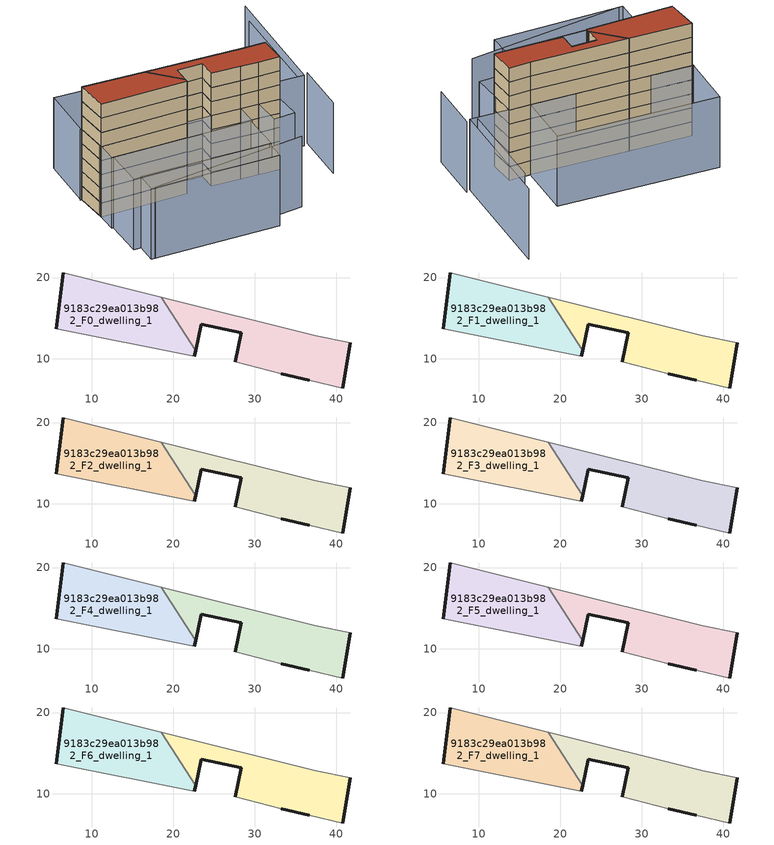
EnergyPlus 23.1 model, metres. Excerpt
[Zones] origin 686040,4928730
9183c29ea013b982_F0_dwelling_0
 floor ground (EU_floor_Construction): 40.8,6.43 41.74,11.96 37.51,12.83 18.51,17.56 22.74,11.03 23.44,14.24 28.32,13.21 27.58,9.65 33.24,8.2 36.68,7.39 z0
 wall outside (EU_wall_Construction): 27.58,9.65 28.32,13.21 23.44,14.24 22.74,11.03 / 41.74,11.96 40.8,6.43 / 36.68,7.39 33.24,8.2 z0:3
 wall adiabatic (EU_wall_Construction): 18.51,17.56 37.51,12.83 41.74,11.96 / 40.8,6.43 36.68,7.39 / 33.24,8.2 27.58,9.65 z0:3
 wall to 9183c29ea013b982_F0_dwelling_1 (EU_wall_Construction): 22.74,11.03 18.51,17.56 z0:3
9183c29ea013b982_F0_dwelling_1
 floor ground (EU_floor_Construction): 22.58,10.32 22.74,11.03 18.51,17.56 6.46,20.55 5.6,13.73 z0
 wall outside (EU_wall_Construction): 22.74,11.03 22.58,10.32 / 5.6,13.73 6.46,20.55 z0:3
 wall adiabatic (EU_wall_Construction): 6.46,20.55 18.51,17.56 / 22.58,10.32 5.6,13.73 z0:3
9183c29ea013b982_F1_dwelling_0
 floor to 9183c29ea013b982_F0_dwelling_0 (EU_floor_Construction): 40.8,6.43 41.74,11.96 37.51,12.83 18.51,17.56 22.74,11.03 23.44,14.24 28.32,13.21 27.58,9.65 33.24,8.2 36.68,7.39 z3
 wall outside (EU_wall_Construction): 27.58,9.65 28.32,13.21 23.44,14.24 22.74,11.03 / 41.74,11.96 40.8,6.43 / 36.68,7.39 33.24,8.2 z3:6
 wall adiabatic (EU_wall_Construction): 18.51,17.56 37.51,12.83 41.74,11.96 / 40.8,6.43 36.68,7.39 / 33.24,8.2 27.58,9.65 z3:6
 wall to 9183c29ea013b982_F1_dwelling_1 (EU_wall_Construction): 22.74,11.03 18.51,17.56 z3:6
9183c29ea013b982_F1_dwelling_1
 floor to 9183c29ea013b982_F0_dwelling_1 (EU_floor_Construction): 22.58,10.32 22.74,11.03 18.51,17.56 6.46,20.55 5.6,13.73 z3
 wall outside (EU_wall_Construction): 22.74,11.03 22.58,10.32 / 5.6,13.73 6.46,20.55 z3:6
 wall adiabatic (EU_wall_Construction): 6.46,20.55 18.51,17.56 / 22.58,10.32 5.6,13.73 z3:6
9183c29ea013b982_F2_dwelling_0
 floor to 9183c29ea013b982_F1_dwelling_0 (EU_floor_Construction): 40.8,6.43 41.74,11.96 37.51,12.83 18.51,17.56 22.74,11.03 23.44,14.24 28.32,13.21 27.58,9.65 33.24,8.2 36.68,7.39 z6
 wall outside (EU_wall_Construction): 27.58,9.65 28.32,13.21 23.44,14.24 22.74,11.03 / 41.74,11.96 40.8,6.43 / 36.68,7.39 33.24,8.2 z6:9
 wall adiabatic (EU_wall_Construction): 18.51,17.56 37.51,12.83 41.74,11.96 / 40.8,6.43 36.68,7.39 / 33.24,8.2 27.58,9.65 z6:9
 wall to 9183c29ea013b982_F2_dwelling_1 (EU_wall_Construction): 22.74,11.03 18.51,17.56 z6:9
9183c29ea013b982_F2_dwelling_1
 floor to 9183c29ea013b982_F1_dwelling_1 (EU_floor_Construction): 22.58,10.32 22.74,11.03 18.51,17.56 6.46,20.55 5.6,13.73 z6
 wall outside (EU_wall_Construction): 22.74,11.03 22.58,10.32 / 5.6,13.73 6.46,20.55 z6:9
 wall adiabatic (EU_wall_Construction): 6.46,20.55 18.51,17.56 / 22.58,10.32 5.6,13.73 z6:9
9183c29ea013b982_F3_dwelling_0
 floor to 9183c29ea013b982_F2_dwelling_0 (EU_floor_Construction): 40.8,6.43 41.74,11.96 37.51,12.83 18.51,17.56 22.74,11.03 23.44,14.24 28.32,13.21 27.58,9.65 33.24,8.2 36.68,7.39 z9
 wall outside (EU_wall_Construction): 27.58,9.65 28.32,13.21 23.44,14.24 22.74,11.03 / 41.74,11.96 40.8,6.43 / 36.68,7.39 33.24,8.2 z9:12
 wall adiabatic (EU_wall_Construction): 18.51,17.56 37.51,12.83 41.74,11.96 / 40.8,6.43 36.68,7.39 / 33.24,8.2 27.58,9.65 z9:12
 wall to 9183c29ea013b982_F3_dwelling_1 (EU_wall_Construction): 22.74,11.03 18.51,17.56 z9:12
9183c29ea013b982_F3_dwelling_1
 floor to 9183c29ea013b982_F2_dwelling_1 (EU_floor_Construction): 22.58,10.32 22.74,11.03 18.51,17.56 6.46,20.55 5.6,13.73 z9
 wall outside (EU_wall_Construction): 22.74,11.03 22.58,10.32 / 5.6,13.73 6.46,20.55 z9:12
 wall adiabatic (EU_wall_Construction): 6.46,20.55 18.51,17.56 / 22.58,10.32 5.6,13.73 z9:12
9183c29ea013b982_F4_dwelling_0
 floor to 9183c29ea013b982_F3_dwelling_0 (EU_floor_Construction): 40.8,6.43 41.74,11.96 37.51,12.83 18.51,17.56 22.74,11.03 23.44,14.24 28.32,13.21 27.58,9.65 33.24,8.2 36.68,7.39 z12
 wall outside (EU_wall_Construction): 27.58,9.65 28.32,13.21 23.44,14.24 22.74,11.03 / 41.74,11.96 40.8,6.43 / 36.68,7.39 33.24,8.2 z12:15
 wall adiabatic (EU_wall_Construction): 18.51,17.56 37.51,12.83 41.74,11.96 / 40.8,6.43 36.68,7.39 / 33.24,8.2 27.58,9.65 z12:15
 wall to 9183c29ea013b982_F4_dwelling_1 (EU_wall_Construction): 22.74,11.03 18.51,17.56 z12:15
9183c29ea013b982_F4_dwelling_1
 floor to 9183c29ea013b982_F3_dwelling_1 (EU_floor_Construction): 22.58,10.32 22.74,11.03 18.51,17.56 6.46,20.55 5.6,13.73 z12
 wall outside (EU_wall_Construction): 22.74,11.03 22.58,10.32 / 5.6,13.73 6.46,20.55 z12:15
 wall adiabatic (EU_wall_Construction): 6.46,20.55 18.51,17.56 / 22.58,10.32 5.6,13.73 z12:15
9183c29ea013b982_F5_dwelling_0
 floor to 9183c29ea013b982_F4_dwelling_0 (EU_floor_Construction): 40.8,6.43 41.74,11.96 37.51,12.83 18.51,17.56 22.74,11.03 23.44,14.24 28.32,13.21 27.58,9.65 33.24,8.2 36.68,7.39 z15
 wall outside (EU_wall_Construction): 27.58,9.65 28.32,13.21 23.44,14.24 22.74,11.03 / 41.74,11.96 40.8,6.43 / 36.68,7.39 33.24,8.2 z15:18
 wall adiabatic (EU_wall_Construction): 18.51,17.56 37.51,12.83 41.74,11.96 / 40.8,6.43 36.68,7.39 / 33.24,8.2 27.58,9.65 z15:18
 wall to 9183c29ea013b982_F5_dwelling_1 (EU_wall_Construction): 22.74,11.03 18.51,17.56 z15:18
9183c29ea013b982_F5_dwelling_1
 floor to 9183c29ea013b982_F4_dwelling_1 (EU_floor_Construction): 22.58,10.32 22.74,11.03 18.51,17.56 6.46,20.55 5.6,13.73 z15
 wall outside (EU_wall_Construction): 22.74,11.03 22.58,10.32 / 5.6,13.73 6.46,20.55 z15:18
 wall adiabatic (EU_wall_Construction): 6.46,20.55 18.51,17.56 / 22.58,10.32 5.6,13.73 z15:18
9183c29ea013b982_F6_dwelling_0
 floor to 9183c29ea013b982_F5_dwelling_0 (EU_floor_Construction): 40.8,6.43 41.74,11.96 37.51,12.83 18.51,17.56 22.74,11.03 23.44,14.24 28.32,13.21 27.58,9.65 33.24,8.2 36.68,7.39 z18
 wall outside (EU_wall_Construction): 27.58,9.65 28.32,13.21 23.44,14.24 22.74,11.03 / 41.74,11.96 40.8,6.43 / 36.68,7.39 33.24,8.2 z18:21
 wall adiabatic (EU_wall_Construction): 18.51,17.56 37.51,12.83 41.74,11.96 / 40.8,6.43 36.68,7.39 / 33.24,8.2 27.58,9.65 z18:21
 wall to 9183c29ea013b982_F6_dwelling_1 (EU_wall_Construction): 22.74,11.03 18.51,17.56 z18:21
9183c29ea013b982_F6_dwelling_1
 floor to 9183c29ea013b982_F5_dwelling_1 (EU_floor_Construction): 22.58,10.32 22.74,11.03 18.51,17.56 6.46,20.55 5.6,13.73 z18
 wall outside (EU_wall_Construction): 22.74,11.03 22.58,10.32 / 5.6,13.73 6.46,20.55 z18:21
 wall adiabatic (EU_wall_Construction): 6.46,20.55 18.51,17.56 / 22.58,10.32 5.6,13.73 z18:21
9183c29ea013b982_F7_dwelling_0
 floor to 9183c29ea013b982_F6_dwelling_0 (EU_floor_Construction): 40.8,6.43 41.74,11.96 37.51,12.83 18.51,17.56 22.74,11.03 23.44,14.24 28.32,13.21 27.58,9.65 33.24,8.2 36.68,7.39 z21
 wall outside (EU_wall_Construction): 27.58,9.65 28.32,13.21 23.44,14.24 22.74,11.03 / 41.74,11.96 40.8,6.43 / 36.68,7.39 33.24,8.2 z21:24
 wall adiabatic (EU_wall_Construction): 18.51,17.56 37.51,12.83 41.74,11.96 / 40.8,6.43 36.68,7.39 / 33.24,8.2 27.58,9.65 z21:24
 wall to 9183c29ea013b982_F7_dwelling_1 (EU_wall_Construction): 22.74,11.03 18.51,17.56 z21:24
 roof outside (EU_roof_Construction): 41.74,11.96 40.8,6.43 36.68,7.39 33.24,8.2 27.58,9.65 28.32,13.21 23.44,14.24 22.74,11.03 18.51,17.56 37.51,12.83 z24
9183c29ea013b982_F7_dwelling_1
 floor to 9183c29ea013b982_F6_dwelling_1 (EU_floor_Construction): 22.58,10.32 22.74,11.03 18.51,17.56 6.46,20.55 5.6,13.73 z21
 wall outside (EU_wall_Construction): 22.74,11.03 22.58,10.32 / 5.6,13.73 6.46,20.55 z21:24
 wall adiabatic (EU_wall_Construction): 6.46,20.55 18.51,17.56 / 22.58,10.32 5.6,13.73 z21:24
 roof outside (EU_roof_Construction): 18.51,17.56 22.74,11.03 22.58,10.32 5.6,13.73 6.46,20.55 z24
shading: 4.68,-3.11 36.14,-5.81 / 47.52,-0.49 50.14,10.3 / 47.93,10.65 52.72,30.47 / 55.36,35 49.19,9.96 / 49.19,9.96 6.12,20.57 / 4.82,1.39 29.94,-4.15 / 29.94,-4.15 28.99,-8.47 / 28.99,-8.47 3.87,-2.94 / 3.87,-2.94 4.82,1.39 / 5.08,9.58 32.06,3.78 / 32.06,3.78 30.34,-4.24 / 30.34,-4.24 3.35,1.56 / 3.35,1.56 5.08,9.58 / 40.85,6.76 39.99,1.12 / 39.99,1.12 35.82,1.76 / 35.82,1.76 36.68,7.39 / 36.68,7.39 40.85,6.76 / 32.28,3.74 4.72,9.64 / 4.72,9.64 5.73,14.33 / 5.73,14.33 33.29,8.43 / 33.29,8.43 32.28,3.74 / 37.51,12.83 6.28,20.6 / 6.28,20.6 9.11,31.98 / 9.11,31.98 40.34,24.22 / 40.34,24.22 37.51,12.83 z0:15
[Building]
EU S2 Campaign: North Axis=0; Terrain=City; Solar Distribution=FullExterior
[Site:Location]
Bologna: Latitude=44.5; Longitude=11.25; Time Zone=1; Elevation=37
[SizingPeriod:WeatherFileDays]
AnnualSizingPeriod: Begin Month=1; Begin Day of Month=1; End Month=12; End Day of Month=31; Day of Week for Start Day=Monday; Use Weather File Daylight Saving Period=No; Use Weather File Rain and Snow Indicators=No
[MATERIAL]
EU_InternalMass_Material: Roughness=MediumRough; Thickness=0.1; Conductivity=1; Density=1800; Specific Heat=900; Thermal Absorptance=0.9; Solar Absorptance=0.7; Visible Absorptance=0.7
[MATERIAL:NOMASS] Roughness=MediumRough; Thermal Absorptance=0.9; Solar Absorptance=0.7; Visible Absorptance=0.7
Name | Thermal Resistance
EU_wall_NoMass | 0.905828
EU_roof_NoMass | 0.37593
EU_floor_NoMass | 0.67114
[CONSTRUCTION]
EU_wall_Construction: EU_wall_NoMass
EU_roof_Construction: EU_roof_NoMass
EU_floor_Construction: EU_floor_NoMass
EU_InternalMass_Construction: EU_InternalMass_Material
[ZONE] Type=1; Multiplier=1; Ceiling Height=autocalculate; Floor Area=autocalculate; Part of Total Floor Area=Yes
Name | Volume
9183c29ea013b982_F0_dwelling_0 | 296.525
9183c29ea013b982_F1_dwelling_0; 9183c29ea013b982_F2_dwelling_0; 9183c29ea013b982_F3_dwelling_0; 9183c29ea013b982_F4_dwelling_0; 9183c29ea013b982_F5_dwelling_0; 9183c29ea013b982_F6_dwelling_0; 9183c29ea013b982_F7_dwelling_0 | 296.524
9183c29ea013b982_F0_dwelling_1; 9183c29ea013b982_F1_dwelling_1; 9183c29ea013b982_F2_dwelling_1; 9183c29ea013b982_F3_dwelling_1; 9183c29ea013b982_F4_dwelling_1; 9183c29ea013b982_F5_dwelling_1; 9183c29ea013b982_F6_dwelling_1; 9183c29ea013b982_F7_dwelling_1 | 296.539
[INTERNALMASS] Construction=EU_InternalMass_Construction
Name | Zone or ZoneList | Surface Area
9183c29ea013b982_F0_dwelling_0_EU_InternalMass | 9183c29ea013b982_F0_dwelling_0 | 98.8416
9183c29ea013b982_F0_dwelling_1_EU_InternalMass | 9183c29ea013b982_F0_dwelling_1 | 98.8464
9183c29ea013b982_F1_dwelling_0_EU_InternalMass | 9183c29ea013b982_F1_dwelling_0 | 98.8416
9183c29ea013b982_F1_dwelling_1_EU_InternalMass | 9183c29ea013b982_F1_dwelling_1 | 98.8464
9183c29ea013b982_F2_dwelling_0_EU_InternalMass | 9183c29ea013b982_F2_dwelling_0 | 98.8416
9183c29ea013b982_F2_dwelling_1_EU_InternalMass | 9183c29ea013b982_F2_dwelling_1 | 98.8464
9183c29ea013b982_F3_dwelling_0_EU_InternalMass | 9183c29ea013b982_F3_dwelling_0 | 98.8416
9183c29ea013b982_F3_dwelling_1_EU_InternalMass | 9183c29ea013b982_F3_dwelling_1 | 98.8464
9183c29ea013b982_F4_dwelling_0_EU_InternalMass | 9183c29ea013b982_F4_dwelling_0 | 98.8416
9183c29ea013b982_F4_dwelling_1_EU_InternalMass | 9183c29ea013b982_F4_dwelling_1 | 98.8464
9183c29ea013b982_F5_dwelling_0_EU_InternalMass | 9183c29ea013b982_F5_dwelling_0 | 98.8416
9183c29ea013b982_F5_dwelling_1_EU_InternalMass | 9183c29ea013b982_F5_dwelling_1 | 98.8464
9183c29ea013b982_F6_dwelling_0_EU_InternalMass | 9183c29ea013b982_F6_dwelling_0 | 98.8416
9183c29ea013b982_F6_dwelling_1_EU_InternalMass | 9183c29ea013b982_F6_dwelling_1 | 98.8464
9183c29ea013b982_F7_dwelling_0_EU_InternalMass | 9183c29ea013b982_F7_dwelling_0 | 98.8416
9183c29ea013b982_F7_dwelling_1_EU_InternalMass | 9183c29ea013b982_F7_dwelling_1 | 98.8464
[OTHEREQUIPMENT] Fuel Type=Electricity; Design Level Calculation Method=Watts/Area; Power per Zone Floor Area=1; Fraction Latent=0; Fraction Radiant=0; Fraction Lost=0; Carbon Dioxide Generation Rate=0; EndUse Subcategory=EU_Step8_InternalGains
Name | Zone or ZoneList or Space or SpaceList | Schedule
EU_Step8_InternalGain_9183c29ea013b982_F0_dwelling_0_f000 | 9183c29ea013b982_F0_dwelling_0 | EU_Step8_GainSchedule_9183c29ea013b982_F0_dwelling_0_f000
EU_Step8_InternalGain_9183c29ea013b982_F0_dwelling_1_f000 | 9183c29ea013b982_F0_dwelling_1 | EU_Step8_GainSchedule_9183c29ea013b982_F0_dwelling_1_f000
EU_Step8_InternalGain_9183c29ea013b982_F1_dwelling_0_f000 | 9183c29ea013b982_F1_dwelling_0 | EU_Step8_GainSchedule_9183c29ea013b982_F1_dwelling_0_f000
EU_Step8_InternalGain_9183c29ea013b982_F1_dwelling_1_f000 | 9183c29ea013b982_F1_dwelling_1 | EU_Step8_GainSchedule_9183c29ea013b982_F1_dwelling_1_f000
EU_Step8_InternalGain_9183c29ea013b982_F2_dwelling_0_f000 | 9183c29ea013b982_F2_dwelling_0 | EU_Step8_GainSchedule_9183c29ea013b982_F2_dwelling_0_f000
EU_Step8_InternalGain_9183c29ea013b982_F2_dwelling_1_f000 | 9183c29ea013b982_F2_dwelling_1 | EU_Step8_GainSchedule_9183c29ea013b982_F2_dwelling_1_f000
EU_Step8_InternalGain_9183c29ea013b982_F3_dwelling_0_f000 | 9183c29ea013b982_F3_dwelling_0 | EU_Step8_GainSchedule_9183c29ea013b982_F3_dwelling_0_f000
EU_Step8_InternalGain_9183c29ea013b982_F3_dwelling_1_f000 | 9183c29ea013b982_F3_dwelling_1 | EU_Step8_GainSchedule_9183c29ea013b982_F3_dwelling_1_f000
EU_Step8_InternalGain_9183c29ea013b982_F4_dwelling_0_f000 | 9183c29ea013b982_F4_dwelling_0 | EU_Step8_GainSchedule_9183c29ea013b982_F4_dwelling_0_f000
EU_Step8_InternalGain_9183c29ea013b982_F4_dwelling_1_f000 | 9183c29ea013b982_F4_dwelling_1 | EU_Step8_GainSchedule_9183c29ea013b982_F4_dwelling_1_f000
EU_Step8_InternalGain_9183c29ea013b982_F5_dwelling_0_f000 | 9183c29ea013b982_F5_dwelling_0 | EU_Step8_GainSchedule_9183c29ea013b982_F5_dwelling_0_f000
EU_Step8_InternalGain_9183c29ea013b982_F5_dwelling_1_f000 | 9183c29ea013b982_F5_dwelling_1 | EU_Step8_GainSchedule_9183c29ea013b982_F5_dwelling_1_f000
EU_Step8_InternalGain_9183c29ea013b982_F6_dwelling_0_f000 | 9183c29ea013b982_F6_dwelling_0 | EU_Step8_GainSchedule_9183c29ea013b982_F6_dwelling_0_f000
EU_Step8_InternalGain_9183c29ea013b982_F6_dwelling_1_f000 | 9183c29ea013b982_F6_dwelling_1 | EU_Step8_GainSchedule_9183c29ea013b982_F6_dwelling_1_f000
EU_Step8_InternalGain_9183c29ea013b982_F7_dwelling_0_f000 | 9183c29ea013b982_F7_dwelling_0 | EU_Step8_GainSchedule_9183c29ea013b982_F7_dwelling_0_f000
EU_Step8_InternalGain_9183c29ea013b982_F7_dwelling_1_f000 | 9183c29ea013b982_F7_dwelling_1 | EU_Step8_GainSchedule_9183c29ea013b982_F7_dwelling_1_f000
[ZONEVENTILATION:DESIGNFLOWRATE] Schedule=EU_AlwaysOn; Design Flow Rate Calculation Method=AirChanges/Hour; Air Changes per Hour=0.73129; Ventilation Type=Natural; Fan Pressure Rise=0; Fan Total Efficiency=1; Constant Term Coefficient=1; Temperature Term Coefficient=0; Velocity Term Coefficient=0; Velocity Squared Term Coefficient=0; Minimum Indoor Temperature=-100; Maximum Indoor Temperature=100; Delta Temperature=-100; Minimum Outdoor Temperature=-100; Maximum Outdoor Temperature=100; Maximum Wind Speed=40
Name | Zone or ZoneList or Space or SpaceList
EU_ConstantAir_9183c29ea013b982_F0_dwelling_0 | 9183c29ea013b982_F0_dwelling_0
EU_ConstantAir_9183c29ea013b982_F0_dwelling_1 | 9183c29ea013b982_F0_dwelling_1
EU_ConstantAir_9183c29ea013b982_F1_dwelling_0 | 9183c29ea013b982_F1_dwelling_0
EU_ConstantAir_9183c29ea013b982_F1_dwelling_1 | 9183c29ea013b982_F1_dwelling_1
EU_ConstantAir_9183c29ea013b982_F2_dwelling_0 | 9183c29ea013b982_F2_dwelling_0
EU_ConstantAir_9183c29ea013b982_F2_dwelling_1 | 9183c29ea013b982_F2_dwelling_1
EU_ConstantAir_9183c29ea013b982_F3_dwelling_0 | 9183c29ea013b982_F3_dwelling_0
EU_ConstantAir_9183c29ea013b982_F3_dwelling_1 | 9183c29ea013b982_F3_dwelling_1
EU_ConstantAir_9183c29ea013b982_F4_dwelling_0 | 9183c29ea013b982_F4_dwelling_0
EU_ConstantAir_9183c29ea013b982_F4_dwelling_1 | 9183c29ea013b982_F4_dwelling_1
EU_ConstantAir_9183c29ea013b982_F5_dwelling_0 | 9183c29ea013b982_F5_dwelling_0
EU_ConstantAir_9183c29ea013b982_F5_dwelling_1 | 9183c29ea013b982_F5_dwelling_1
EU_ConstantAir_9183c29ea013b982_F6_dwelling_0 | 9183c29ea013b982_F6_dwelling_0
EU_ConstantAir_9183c29ea013b982_F6_dwelling_1 | 9183c29ea013b982_F6_dwelling_1
EU_ConstantAir_9183c29ea013b982_F7_dwelling_0 | 9183c29ea013b982_F7_dwelling_0
EU_ConstantAir_9183c29ea013b982_F7_dwelling_1 | 9183c29ea013b982_F7_dwelling_1
[SIZING:ZONE] Zone Cooling Design Supply Air Temperature Input Method=SupplyAirTemperature; Zone Cooling Design Supply Air Temperature=13; Zone Heating Design Supply Air Temperature Input Method=SupplyAirTemperature; Zone Heating Design Supply Air Temperature=50; Zone Cooling Design Supply Air Humidity Ratio=0.008; Zone Heating Design Supply Air Humidity Ratio=0.008; Cooling Design Air Flow Method=DesignDay; Cooling Design Air Flow Rate=0; Cooling Minimum Air Flow per Zone Floor Area=0.000762; Cooling Minimum Air Flow=0; Cooling Minimum Air Flow Fraction=0.2; Heating Design Air Flow Method=DesignDay; Heating Design Air Flow Rate=0; Heating Maximum Air Flow per Zone Floor Area=0.002032; Heating Maximum Air Flow=0.141576; Heating Maximum Air Flow Fraction=0.3; Account for Dedicated Outdoor Air System=No; Dedicated Outdoor Air System Control Strategy=NeutralSupplyAir; Dedicated Outdoor Air Low Setpoint Temperature for Design=autosize; Dedicated Outdoor Air High Setpoint Temperature for Design=autosize; Zone Load Sizing Method=Sensible Load Only No Latent Load; Zone Latent Cooling Design Supply Air Humidity Ratio Input Method=HumidityRatioDifference; Zone Cooling Design Supply Air Humidity Ratio Difference=0.005; Zone Latent Heating Design Supply Air Humidity Ratio Input Method=HumidityRatioDifference; Zone Humidification Design Supply Air Humidity Ratio Difference=0.005
9183c29ea013b982_F0_dwelling_0; 9183c29ea013b982_F0_dwelling_1; 9183c29ea013b982_F1_dwelling_0; 9183c29ea013b982_F1_dwelling_1; 9183c29ea013b982_F2_dwelling_0; 9183c29ea013b982_F2_dwelling_1; 9183c29ea013b982_F3_dwelling_0; 9183c29ea013b982_F3_dwelling_1; 9183c29ea013b982_F4_dwelling_0; 9183c29ea013b982_F4_dwelling_1; 9183c29ea013b982_F5_dwelling_0; 9183c29ea013b982_F5_dwelling_1; 9183c29ea013b982_F6_dwelling_0; 9183c29ea013b982_F6_dwelling_1; 9183c29ea013b982_F7_dwelling_0; 9183c29ea013b982_F7_dwelling_1
[ThermostatSetpoint:DualSetpoint] Heating Setpoint Temperature Schedule=HVACTemplate-Always 20; Cooling Setpoint Temperature Schedule=HVACTemplate-Always 50
EU_HeatOnly_9183c29ea013b982_F0_dwelling_0 Dual SP Control; EU_HeatOnly_9183c29ea013b982_F0_dwelling_1 Dual SP Control; EU_HeatOnly_9183c29ea013b982_F1_dwelling_0 Dual SP Control; EU_HeatOnly_9183c29ea013b982_F1_dwelling_1 Dual SP Control; EU_HeatOnly_9183c29ea013b982_F2_dwelling_0 Dual SP Control; EU_HeatOnly_9183c29ea013b982_F2_dwelling_1 Dual SP Control; EU_HeatOnly_9183c29ea013b982_F3_dwelling_0 Dual SP Control; EU_HeatOnly_9183c29ea013b982_F3_dwelling_1 Dual SP Control; EU_HeatOnly_9183c29ea013b982_F4_dwelling_0 Dual SP Control; EU_HeatOnly_9183c29ea013b982_F4_dwelling_1 Dual SP Control; EU_HeatOnly_9183c29ea013b982_F5_dwelling_0 Dual SP Control; EU_HeatOnly_9183c29ea013b982_F5_dwelling_1 Dual SP Control; EU_HeatOnly_9183c29ea013b982_F6_dwelling_0 Dual SP Control; EU_HeatOnly_9183c29ea013b982_F6_dwelling_1 Dual SP Control; EU_HeatOnly_9183c29ea013b982_F7_dwelling_0 Dual SP Control; EU_HeatOnly_9183c29ea013b982_F7_dwelling_1 Dual SP Control
[ZoneControl:Thermostat] Control Type Schedule=HVACTemplate-Always 4
Name | Zone or ZoneList | Control
9183c29ea013b982_F0_dwelling_0 Thermostat | 9183c29ea013b982_F0_dwelling_0 | EU_HeatOnly_9183c29ea013b982_F0_dwelling_0 Dual SP Control
9183c29ea013b982_F0_dwelling_1 Thermostat | 9183c29ea013b982_F0_dwelling_1 | EU_HeatOnly_9183c29ea013b982_F0_dwelling_1 Dual SP Control
9183c29ea013b982_F1_dwelling_0 Thermostat | 9183c29ea013b982_F1_dwelling_0 | EU_HeatOnly_9183c29ea013b982_F1_dwelling_0 Dual SP Control
9183c29ea013b982_F1_dwelling_1 Thermostat | 9183c29ea013b982_F1_dwelling_1 | EU_HeatOnly_9183c29ea013b982_F1_dwelling_1 Dual SP Control
9183c29ea013b982_F2_dwelling_0 Thermostat | 9183c29ea013b982_F2_dwelling_0 | EU_HeatOnly_9183c29ea013b982_F2_dwelling_0 Dual SP Control
9183c29ea013b982_F2_dwelling_1 Thermostat | 9183c29ea013b982_F2_dwelling_1 | EU_HeatOnly_9183c29ea013b982_F2_dwelling_1 Dual SP Control
9183c29ea013b982_F3_dwelling_0 Thermostat | 9183c29ea013b982_F3_dwelling_0 | EU_HeatOnly_9183c29ea013b982_F3_dwelling_0 Dual SP Control
9183c29ea013b982_F3_dwelling_1 Thermostat | 9183c29ea013b982_F3_dwelling_1 | EU_HeatOnly_9183c29ea013b982_F3_dwelling_1 Dual SP Control
9183c29ea013b982_F4_dwelling_0 Thermostat | 9183c29ea013b982_F4_dwelling_0 | EU_HeatOnly_9183c29ea013b982_F4_dwelling_0 Dual SP Control
9183c29ea013b982_F4_dwelling_1 Thermostat | 9183c29ea013b982_F4_dwelling_1 | EU_HeatOnly_9183c29ea013b982_F4_dwelling_1 Dual SP Control
9183c29ea013b982_F5_dwelling_0 Thermostat | 9183c29ea013b982_F5_dwelling_0 | EU_HeatOnly_9183c29ea013b982_F5_dwelling_0 Dual SP Control
9183c29ea013b982_F5_dwelling_1 Thermostat | 9183c29ea013b982_F5_dwelling_1 | EU_HeatOnly_9183c29ea013b982_F5_dwelling_1 Dual SP Control
9183c29ea013b982_F6_dwelling_0 Thermostat | 9183c29ea013b982_F6_dwelling_0 | EU_HeatOnly_9183c29ea013b982_F6_dwelling_0 Dual SP Control
9183c29ea013b982_F6_dwelling_1 Thermostat | 9183c29ea013b982_F6_dwelling_1 | EU_HeatOnly_9183c29ea013b982_F6_dwelling_1 Dual SP Control
9183c29ea013b982_F7_dwelling_0 Thermostat | 9183c29ea013b982_F7_dwelling_0 | EU_HeatOnly_9183c29ea013b982_F7_dwelling_0 Dual SP Control
9183c29ea013b982_F7_dwelling_1 Thermostat | 9183c29ea013b982_F7_dwelling_1 | EU_HeatOnly_9183c29ea013b982_F7_dwelling_1 Dual SP Control
[Zone equipment]
9183c29ea013b982_F0_dwelling_0: 9183c29ea013b982_F0_dwelling_0 Ideal Loads Air System
9183c29ea013b982_F0_dwelling_1: 9183c29ea013b982_F0_dwelling_1 Ideal Loads Air System
9183c29ea013b982_F1_dwelling_0: 9183c29ea013b982_F1_dwelling_0 Ideal Loads Air System
9183c29ea013b982_F1_dwelling_1: 9183c29ea013b982_F1_dwelling_1 Ideal Loads Air System
9183c29ea013b982_F2_dwelling_0: 9183c29ea013b982_F2_dwelling_0 Ideal Loads Air System
9183c29ea013b982_F2_dwelling_1: 9183c29ea013b982_F2_dwelling_1 Ideal Loads Air System
9183c29ea013b982_F3_dwelling_0: 9183c29ea013b982_F3_dwelling_0 Ideal Loads Air System
9183c29ea013b982_F3_dwelling_1: 9183c29ea013b982_F3_dwelling_1 Ideal Loads Air System
9183c29ea013b982_F4_dwelling_0: 9183c29ea013b982_F4_dwelling_0 Ideal Loads Air System
9183c29ea013b982_F4_dwelling_1: 9183c29ea013b982_F4_dwelling_1 Ideal Loads Air System
9183c29ea013b982_F5_dwelling_0: 9183c29ea013b982_F5_dwelling_0 Ideal Loads Air System
9183c29ea013b982_F5_dwelling_1: 9183c29ea013b982_F5_dwelling_1 Ideal Loads Air System
9183c29ea013b982_F6_dwelling_0: 9183c29ea013b982_F6_dwelling_0 Ideal Loads Air System
9183c29ea013b982_F6_dwelling_1: 9183c29ea013b982_F6_dwelling_1 Ideal Loads Air System
9183c29ea013b982_F7_dwelling_0: 9183c29ea013b982_F7_dwelling_0 Ideal Loads Air System
9183c29ea013b982_F7_dwelling_1: 9183c29ea013b982_F7_dwelling_1 Ideal Loads Air System
[ZoneHVAC:IdealLoadsAirSystem] Availability Schedule=EU_AlwaysOn; Maximum Heating Supply Air Temperature [C]=50; Minimum Cooling Supply Air Temperature [C]=13; Maximum Heating Supply Air Humidity Ratio [kg-H20/kg-air]=0.0156; Minimum Cooling Supply Air Humidity Ratio [kg-H20/kg-air]=0.0077; Heating Limit=NoLimit; Cooling Limit=NoLimit; Heating Availability Schedule=EU_AlwaysOn; Cooling Availability Schedule=EU_CoolingOff; Dehumidification Control Type=ConstantSensibleHeatRatio; Cooling Sensible Heat Ratio=0.7; Humidification Control Type=None; Demand Controlled Ventilation Type=None; Outdoor Air Economizer Type=NoEconomizer; Heat Recovery Type=None; Sensible Heat Recovery Effectiveness=0.7; Latent Heat Recovery Effectiveness=0.65
9183c29ea013b982_F0_dwelling_0 Ideal Loads Air System; 9183c29ea013b982_F0_dwelling_1 Ideal Loads Air System; 9183c29ea013b982_F1_dwelling_0 Ideal Loads Air System; 9183c29ea013b982_F1_dwelling_1 Ideal Loads Air System; 9183c29ea013b982_F2_dwelling_0 Ideal Loads Air System; 9183c29ea013b982_F2_dwelling_1 Ideal Loads Air System; 9183c29ea013b982_F3_dwelling_0 Ideal Loads Air System; 9183c29ea013b982_F3_dwelling_1 Ideal Loads Air System; 9183c29ea013b982_F4_dwelling_0 Ideal Loads Air System; 9183c29ea013b982_F4_dwelling_1 Ideal Loads Air System; 9183c29ea013b982_F5_dwelling_0 Ideal Loads Air System; 9183c29ea013b982_F5_dwelling_1 Ideal Loads Air System; 9183c29ea013b982_F6_dwelling_0 Ideal Loads Air System; 9183c29ea013b982_F6_dwelling_1 Ideal Loads Air System; 9183c29ea013b982_F7_dwelling_0 Ideal Loads Air System; 9183c29ea013b982_F7_dwelling_1 Ideal Loads Air System
[SCHEDULE:CONSTANT]
Name | Hourly Value
EU_AlwaysOn | 1
EU_CoolingOff | 0
[SCHEDULE:FILE] Column Number=1; Rows to Skip at Top=0; Number of Hours of Data=8760; Column Separator=Comma; Interpolate to Timestep=No; Minutes per Item=60; Adjust Schedule for Daylight Savings=Yes
Name | File
EU_Step8_GainSchedule_9183c29ea013b982_F0_dwelling_0_f000 | ../../schedules/9183c29ea013b982/9183c29ea013b982_F0_dwelling_0_f000_gain.csv
EU_Step8_GainSchedule_9183c29ea013b982_F0_dwelling_1_f000 | ../../schedules/9183c29ea013b982/9183c29ea013b982_F0_dwelling_1_f000_gain.csv
EU_Step8_GainSchedule_9183c29ea013b982_F1_dwelling_0_f000 | ../../schedules/9183c29ea013b982/9183c29ea013b982_F1_dwelling_0_f000_gain.csv
EU_Step8_GainSchedule_9183c29ea013b982_F1_dwelling_1_f000 | ../../schedules/9183c29ea013b982/9183c29ea013b982_F1_dwelling_1_f000_gain.csv
EU_Step8_GainSchedule_9183c29ea013b982_F2_dwelling_0_f000 | ../../schedules/9183c29ea013b982/9183c29ea013b982_F2_dwelling_0_f000_gain.csv
EU_Step8_GainSchedule_9183c29ea013b982_F2_dwelling_1_f000 | ../../schedules/9183c29ea013b982/9183c29ea013b982_F2_dwelling_1_f000_gain.csv
EU_Step8_GainSchedule_9183c29ea013b982_F3_dwelling_0_f000 | ../../schedules/9183c29ea013b982/9183c29ea013b982_F3_dwelling_0_f000_gain.csv
EU_Step8_GainSchedule_9183c29ea013b982_F3_dwelling_1_f000 | ../../schedules/9183c29ea013b982/9183c29ea013b982_F3_dwelling_1_f000_gain.csv
EU_Step8_GainSchedule_9183c29ea013b982_F4_dwelling_0_f000 | ../../schedules/9183c29ea013b982/9183c29ea013b982_F4_dwelling_0_f000_gain.csv
EU_Step8_GainSchedule_9183c29ea013b982_F4_dwelling_1_f000 | ../../schedules/9183c29ea013b982/9183c29ea013b982_F4_dwelling_1_f000_gain.csv
EU_Step8_GainSchedule_9183c29ea013b982_F5_dwelling_0_f000 | ../../schedules/9183c29ea013b982/9183c29ea013b982_F5_dwelling_0_f000_gain.csv
EU_Step8_GainSchedule_9183c29ea013b982_F5_dwelling_1_f000 | ../../schedules/9183c29ea013b982/9183c29ea013b982_F5_dwelling_1_f000_gain.csv
EU_Step8_GainSchedule_9183c29ea013b982_F6_dwelling_0_f000 | ../../schedules/9183c29ea013b982/9183c29ea013b982_F6_dwelling_0_f000_gain.csv
EU_Step8_GainSchedule_9183c29ea013b982_F6_dwelling_1_f000 | ../../schedules/9183c29ea013b982/9183c29ea013b982_F6_dwelling_1_f000_gain.csv
EU_Step8_GainSchedule_9183c29ea013b982_F7_dwelling_0_f000 | ../../schedules/9183c29ea013b982/9183c29ea013b982_F7_dwelling_0_f000_gain.csv
EU_Step8_GainSchedule_9183c29ea013b982_F7_dwelling_1_f000 | ../../schedules/9183c29ea013b982/9183c29ea013b982_F7_dwelling_1_f000_gain.csv
[Schedule:Compact]
HVACTemplate-Always 20: Through: 12/31, For: AllDays, Until: 24:00, 20
HVACTemplate-Always 50: Through: 12/31, For: AllDays, Until: 24:00, 50
HVACTemplate-Always 4: Through: 12/31, For: AllDays, Until: 24:00, 4
